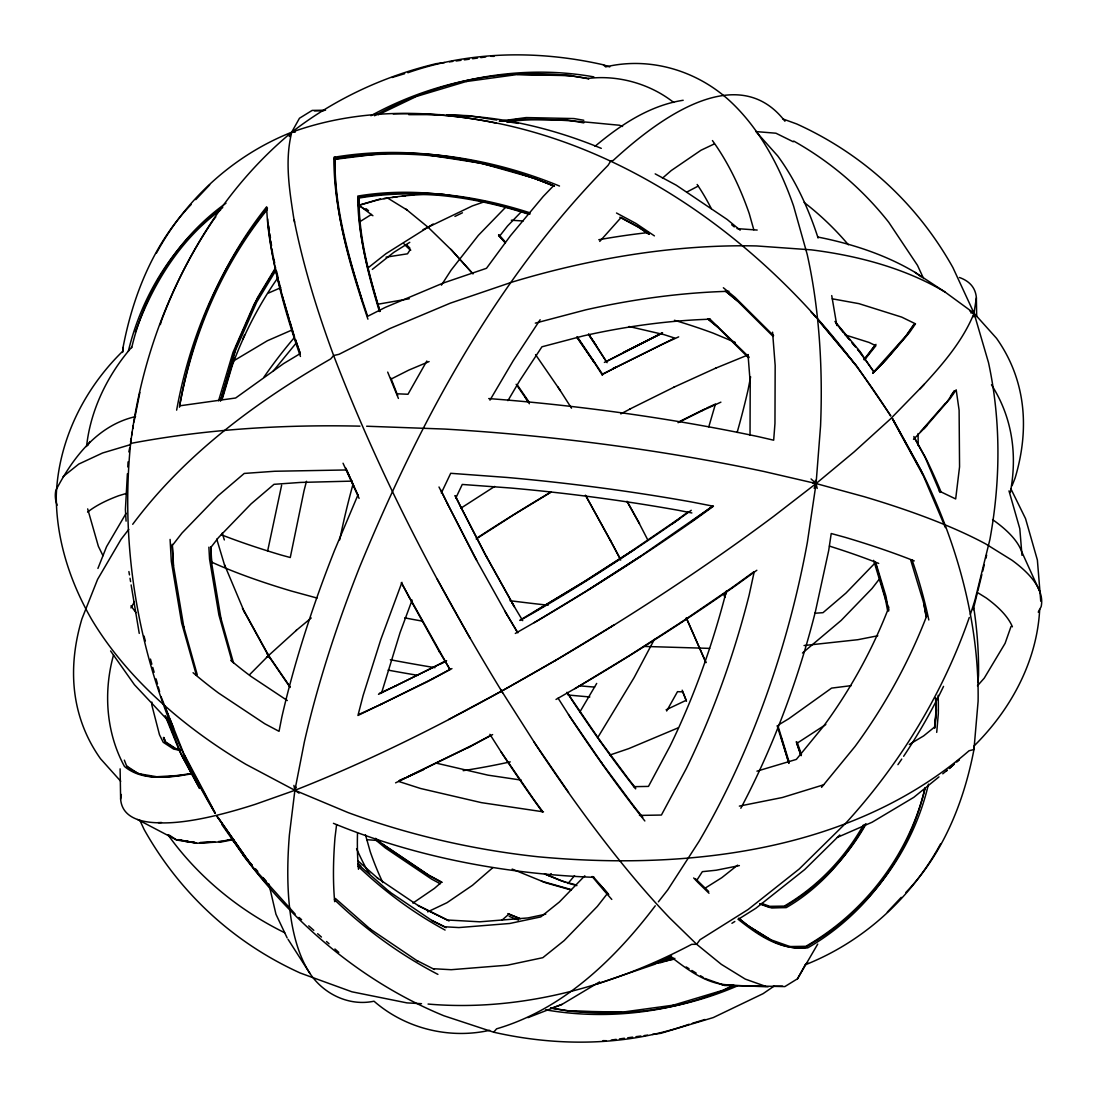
<?xml version="1.0" encoding="UTF-8"?>
<svg xmlns="http://www.w3.org/2000/svg" width="1097" height="1097" viewBox="0 0 1097 1097"><rect width="100%" height="100%" fill="white"/><g stroke="black" fill="none" stroke-linecap="round" stroke-linejoin="round"><path stroke-width="1.5" d="M750.033 435.18L750.211 382.661L748.017 354.496M191.111 204.563C153.813 243.301 133.011 295.244 123.042 347.475L122.974 350.999C83.866 389.078 58.278 440.871 56.262 495.789C56.249 539.491 69.934 581.602 91.558 619.27A502.577 310.273 9.1 0 0 245.81 764.28L294.887 790.306L347.955 812.534A502.577 310.273 9.1 0 0 538.229 856.784C686.832 870.552 852.259 852.067 969.049 750.759L973.958 749.525L978.099 701.394A502.577 357.965 46.4 0 0 923.304 474.631L892.533 418.78M127.403 473.753L125.415 509.365L126.073 521.13M127.787 466.965L128.061 461.878M658.392 901.816L667.716 889.914L698.967 841.495A502.577 253.818 -75.9 0 0 807.392 542.137L816.072 483.558L820.556 425.993A502.577 253.818 -75.9 0 0 807.173 254.285L793.597 206.071A502.577 253.818 -75.9 0 0 728.778 99.978C695.704 70.153 649.301 56.564 605.654 66.903L603.336 64.805C539.025 50.16 470.448 50.791 407.865 72.745M122.617 352.452L123.042 347.475M934.603 727.174L936.125 709.567L935.508 697.651M934.726 728.285L936.331 709.759M936.715 732.385L938.319 713.749A479.732 341.688 46.4 0 0 938.154 695.279M977.934 682.197L978.524 675.423A479.732 341.688 46.4 0 0 973.821 608.012M784.945 121.246C736.498 58.319 654.648 122.329 613.045 160.587L610.906 160.765L608.067 165.332C496.447 278.487 419.685 421.221 359.61 567.108A502.577 167.868 -64.7 0 0 304.376 741.86L294.887 790.306L289.389 834.954A502.577 167.868 -64.7 0 0 309.916 973.409C323.738 994.197 349.257 1006.484 374.008 1001.204C405.3 1028.547 449.167 1039.38 489.66 1030.316M336.587 824.656L334.996 837.601A479.732 160.231 -64.7 0 0 334.667 901.679M86.567 446.506C90.448 409.867 107.712 374.817 131.709 347.159M1039.682 609.411C1037.022 661.532 1010.652 709.745 974.026 746.001L973.958 749.525C963.989 801.756 943.187 853.699 905.889 892.437M267.613 551.119L281.627 485.258M161.465 822.476L156.83 822.75A502.577 100.691 -31.7 0 1 120.629 799.11L121.328 794.502M959.395 277.486A502.577 100.691 -31.7 0 1 976.371 297.89L973.437 316.622M130.529 441.858L131.105 438.567M131.667 435.262L132.23 431.971M132.806 428.666L133.368 425.375M133.944 422.084L139.868 392.479M176.644 410.141C189.795 336.985 219.907 265.652 267.49 208.183M179.455 407.22C191.769 334.914 220.826 264.363 266.653 206.826C268.093 250.527 281.12 292.885 293.557 334.503L294.599 337.506L289.869 321.188M750.622 376.82L748.085 389.764A411.197 137.344 -64.7 0 1 737.129 432.465M113.512 655.101C103.269 691.974 106.08 732.755 124.496 766.488C143.117 781.928 169.487 777.142 191.495 773.33M128.843 451.937L129.761 447.576M754.105 572.236L749.141 595.095A479.732 242.286 -75.9 0 1 686.324 768.517L661.409 815.044L639.455 815.414M128.363 351.191C141.87 294.599 174.958 241.34 222.746 207.539M131.695 347.749C144.996 290.856 178.071 237.267 225.968 203.219M925.1 787.577C910.044 853.987 866.945 913.774 807.79 947.835C781.462 951.126 758.37 934.041 738.857 918.477M928.446 784.136C913.705 848.242 872.554 905.546 816.771 940.417M973.204 609.754L977.441 592.503L986.258 597.975A479.732 106.354 6.5 0 1 1012.408 626.812M977.852 590.885L981.856 574.609M982.651 571.359L984.256 564.859M985.86 558.346L986.656 555.096M381.564 692.947L400.076 632.612L412.102 600.1M160.327 324.602L161.766 319.748C189.095 247.853 232.194 181.43 291.788 132.189C334.407 99.128 383.854 76.146 436.249 63.667L444.587 62.543M218.564 400.789L232.989 352.398L254.161 304.143L275.484 268.847M222.362 397.114L232.564 362.874M222.129 399.486L232.139 365.877A411.197 342.991 76.4 0 1 277.418 278.432M708.785 426.843L715.436 404.053L706.605 408.084M1011.036 626.483L1005.085 643.377L984.256 678.124L977.454 685.803M401.955 582.329L380.824 639.482L363.148 695.402L357.951 715.463L427.46 681.69L451.937 668.594M97.921 568.438L106.574 546.635L126.1 513.327M158.174 822.668L159.175 822.832A502.577 100.691 -31.7 0 0 255.478 804.252L294.887 790.306L296.121 787.207M1012.065 485.697L1015.082 478.1A502.577 267.545 -20.5 0 0 996.501 338.274L974.054 313.248L944.915 291.939L915.145 272.399A479.732 255.382 -20.5 0 0 817.855 237.048M814.166 488.316L816.072 483.558L854.097 451.923L890.394 419.013L924.373 384.156M358.088 494.61L334.516 550.461A479.732 160.231 -64.7 0 0 281.792 717.273L279.036 731.329L264.802 723.773L218.577 693.057A479.732 296.163 9.1 0 1 193.072 672.722M724.582 596.891L726.488 592.38M135.342 332.103C152.277 284.959 179.647 239.914 220.579 210.034M233.058 361.242L234.429 358.116M242.67 339.357L244.727 334.654M441.323 493.033L450.702 473.301L506.841 477.442A479.732 106.354 6.5 0 1 691.741 502.001L713.42 506.238L695.58 519.155A479.732 96.111 -31.7 0 1 538.805 619.97L515.316 633.449M455.708 498.257L462.262 484.449L510.695 488.014A434.042 96.221 6.5 0 1 677.987 510.228L691.864 512.943M135.548 416.613C97.66 425.142 72.813 457.668 55.837 490.4A502.577 111.414 6.5 0 0 57.113 505.196M87.733 445.492L89.803 441.584M1038.242 612.153L1041.163 606.6A502.577 111.414 6.5 0 0 1011.955 560.21L985.778 543.961A502.577 111.414 6.5 0 0 864.134 496.68L816.072 483.558L763.8 471.449A502.577 111.414 6.5 0 0 444.655 429.064L366.645 426.226M654.388 639.345L634.08 677.672L597.55 737.883M704.754 978.401L724.335 985.367L784.849 986.587L797.533 978.757L805.212 964.812L807.666 962.535M289.251 136.535L299.467 118.243L312.151 110.413L325.548 110.207M797.533 978.757L817.718 944.092M130.927 607.903L134.369 602.02M426.815 361.023L407.988 394.262L397.114 393.796M489.961 400.158L513.108 360.899L540.135 319.748M507.925 400.652L519.772 380.563L541.932 346.803L583.357 335.888A434.042 231.056 -20.5 0 1 710.102 319.2M579.764 712.131L596.686 683.431M666.674 710.993L677.507 691.659L682.745 691.892L686.475 701.257M275.649 267.627L257.617 297.479L236.445 345.72L220.401 401.091L235.526 350.354L256.712 302.114L275.594 270.849M156.501 252.982C186.079 198.557 234.1 155.034 291.788 132.189C357.156 108.562 428.529 109.165 495.954 123.07M441.405 285.165L451.141 270.081L478.388 235.32L505.676 207.21M696.952 880.055L702.354 871.662L716.231 870.223L739.378 865.588M863.49 824.875C844.649 858.279 817.443 886.787 784.245 906.108L769.779 906.328L761.729 903.462M865.3 824.135C846.144 857.827 820.049 888.117 786.206 907.63L771.74 907.863L760.002 903.681M866.109 823.874C846.774 858.471 818.101 887.267 783.875 907.192L769.422 907.425L759.755 903.969M940.499 844.018C910.921 898.443 862.9 941.966 805.212 964.812M875.022 345.198L864.079 359.487M875.968 344.362L864.23 359.83M913.65 324.726L906.012 335.751L873.911 371.705L857.676 349.299M914.651 323.821L906.04 336.244L883.236 362.805L872.814 373.337M950.523 396.236L954.349 390.71M946.738 402.229L954.39 391.204M128.76 529.398L121.068 539.326L97.592 579.367L81.918 618.9A502.577 267.545 -20.5 0 0 100.499 758.726L120.697 781.242M132.71 524.297C184.611 454.638 255.944 401.927 330.677 358.925L333.639 355.524L339.042 354.304L389.86 328.565L450.346 303.142L512.505 281.97A502.577 267.545 -20.5 0 1 756.615 245.947L811.273 249.855A502.577 267.545 -20.5 0 1 944.915 291.939M879.177 579.271L872.046 588.486L841.166 620.422L802.483 653.03M499.382 236.404L507.568 225.955L521.432 211.666M655.266 905.807C614.622 959.491 562.665 1009.473 496.612 1028.821L493.664 1032.195L443.928 1015.781A502.577 419.219 76.4 0 1 253.681 868.742L217.069 816.346M215.807 216.891L213.654 219.551C168.348 286.18 140.608 363.628 130.625 443.435L130.365 444.669L102.597 452.979L78.778 464.072L63.105 476.605M266.873 210.076C221.553 266.201 192.688 335.161 179.579 405.835L235.636 398.005L283.657 363.56L300.194 353.604M273.18 371.143L296.423 342.758M821.543 787.344L855.043 746.454A479.732 391.314 -48.1 0 0 926.8 615.664M599.744 241.409L621.039 217.563L637.974 226.668L649.287 234.292M567.972 883.524L574.54 875.653M865.327 358.842L875.872 345.747L869.181 342.483L844.992 334.859M945.614 403.01L920.41 431.834M923.935 428.804L950.125 398.581L956.186 389.833L959.107 410.196L959.56 466.815L955.679 498.943L939.224 491.045M946.725 770.807L947.397 770.039L942.762 773.81M195.746 199.654L209.664 184.899M887.336 912.101L901.254 897.346M549.117 875.817L551.201 873.651M875.063 562.994L845.952 593.093L822.997 612.675L814.66 613.264M584.811 875.804L559.388 901.995L540.752 916.914L509.762 923.482L458.903 927.568L444.792 926.787L431.889 920.41M249.636 674.641L269.19 654.909M872.951 372.953L886.623 359.158L909.427 332.583L915.501 323.834L901.72 317.115L858.951 303.65L832.28 298.809M919.876 389.024C940.938 366.22 962.234 342.374 974.054 313.248L952.923 267.599A502.577 409.935 -48.1 0 0 796.71 123.961L782.819 118.915M913.499 439.335L927.322 425.156M839.781 835.009L804.691 869.564L755.86 908.275L739.145 918.765M266.516 657.405L296.451 630.268M949.234 768.572L954.253 764.115M956.762 761.894L959.272 759.659M949.481 768.27L954.445 763.869M956.927 761.675L959.409 759.481M595.054 146.285C620.504 124.88 649.712 105.435 683.184 100.266M662.492 178.153L671.268 170.542L701.01 150.234L714.257 143.954M492.759 867.713L472.492 885.293L447 902.694L427.665 911.868M501.864 920.26L508.912 914.144L519.525 918.491M296.053 630.542L311.219 617.981M926.348 787.139L938.977 776.882M599.648 981.87L561.966 1004.413L527.959 1017.646M367.646 268.189L385.966 253.681L433.15 224.035M372.308 269.396L393.727 252.42L409.771 242.341M737.637 865.122L721.799 877.682L705.083 888.186M815.359 480.335L816.072 483.558L773.851 516.207A502.577 100.691 -31.7 0 1 559.552 658.063L503.235 690.205L448.604 719.509M675.258 521.267L687.929 512.08M672.461 523.749L691.261 510.283M690.987 521.87L712.927 505.978M711.857 506.759L640.387 556.357L587.827 590.159M731.685 587.855L753.625 571.962M756.834 570.262L736.279 585.154A479.732 96.111 -31.7 0 1 579.504 685.954L556.014 699.447M825.835 724.514L796.806 743.396L801.112 755.723M774.304 985.984L763.059 993.676L713.297 1017.563L660.751 1033.333L652.413 1034.457M686.791 192.071L697.966 186.216M629.472 552.477L675.642 520.993M679.852 518.552C628.046 554.753 575.102 589.391 520.047 620.463M681.086 622.356L732.069 587.581M412.897 903.092L434.426 888.392L441.474 882.276L429.571 875.886L383.497 844.855L375.585 838.341M460.685 508.322L494.692 486.437M476.167 538.97L515.083 513.945M581.917 583.056L629.87 552.189M634.066 549.762L586.511 580.34L520.129 620.052M640.785 556.083L588.225 589.871L534.212 622.671M611.139 626.702L613.963 624.892M628.526 656.143L681.484 622.068M359.665 221.827L371.417 214.45M731.932 923.304L734.825 921.494M817.567 939.923L805.459 947.397C779.775 950.674 757.081 934.287 737.938 919.163M514.685 514.232L551.188 492.059M533.403 612.469L582.315 582.768M554.959 660.764L611.536 626.428M574.91 688.669L628.924 655.869M778.596 724.87L788.77 718.741L831.595 688.107L851.286 685.639M233.071 361.215L267.38 340.742L291.692 330.142M909.29 744.479L923.66 735.895L934.987 726.708L936.372 710.582L935.714 698.035M555.356 660.49C471.518 709.389 385.321 754.777 294.887 790.306L293.914 785.411M604.378 362.408L662.053 332.83M602.239 374.242L674.737 338.068L664.11 334.654L629.061 326.495M602.034 374.721L614.896 367.852M620.806 413.884L630.556 408.756M441.419 663.164L445.697 660.874M446.616 660.751L378.492 694.346M432.053 678.974L449.948 669.417L439.211 651.371M472.752 744.973L490.647 735.401M468.145 747.674L492.622 734.592M391.149 379.041L408.811 370.1L429.105 361.571M623.37 352.411L662.615 332.926M661.985 333.282L606.353 361.599L588.595 334.516M612.675 368.661L616.02 367.001M614.018 368.235L661.313 344.787M629.678 409.14L674.532 386.912M679.646 421.467L705.11 408.824M678.042 422.688L702.011 410.785M394.989 686.215L442.297 662.78M440.281 664.014L443.641 662.341M380.741 704.466L432.931 678.604M473.63 744.589L407.412 776.841M471.614 745.823L395.592 782.847M422.989 229.657L472.382 205.907L485.203 201.491M454.94 216.411L462.44 212.804M671.693 956.063L654.182 964.482L596.974 984.009M370.923 115.72C436.647 79.615 514.767 65.107 588.746 78.6M374.543 115.747C440.637 79.121 519.155 63.544 593.847 76.886M378.122 114.842L416.435 96.454L466.595 81.397M733.303 985.298L722.978 990.262L672.818 1005.305M733.701 985.929C675.423 1012.257 608.602 1020.759 545.566 1009.83M737.458 985.888C679.29 1011.091 613.154 1019.401 550.667 1008.102M660.435 345.171L678.686 336.861M673.654 387.296L716.327 367.879M701.12 411.169L720.894 402.16M379.397 693.318L395.88 685.831M358.774 714.49L381.633 704.082M399.623 780.392L404.299 778.267M399.281 780.749L423.661 769.641M268.669 292.968L280.805 287.675M837.395 837.368L872.074 822.243L913.774 797.354L925.086 788.167C909.056 854.248 864.889 912.594 805.815 946.3L789.826 946.546M666.085 709.814L686.187 700.297L682.183 690.191M678.303 727.791L628.828 748.593L609.685 755.106M715.436 368.263L748.017 354.934M551.064 1008.308L561.966 1004.413M823.628 784.808L782.339 797.519L739.351 806.103M391.972 77.517L404.683 73.691M672.914 957.695L659.462 961.178M674.902 958.38L660.284 962.768L651.892 963.893M673.435 959.368L655.17 962.919M689.135 1024.255C626.552 1046.209 557.975 1046.84 493.664 1032.195M692.317 1023.309L705.028 1019.483M126.854 493.293L118.805 495.693A479.732 106.354 6.5 0 0 87.595 512.107M357.91 205.441L380.412 198.927M358.212 205.605L377.779 199.928A411.197 292.872 46.4 0 1 444.847 194.526M535.309 323.135L585.812 309.834A479.732 255.382 -20.5 0 1 728.929 291.295M545.771 914.158L527.986 917.928L479.8 921.809L447.562 920.013L418.053 905.409M386.048 257.151L407.522 253.805L410.127 249.773L404.025 243.822M377.697 304.267L409.304 298.741M756.944 771.177L796.353 759.398L823.82 725.857A434.042 354.043 -48.1 0 0 888.899 607.135M877.806 635.766L857.84 639.702L804.046 645.543M192.921 773.604C171.187 777.293 145.188 781.832 126.854 766.584L124.345 760.139M219.907 841.701L232.893 839.013M227.161 840.343L232.098 839.397M233.606 839.589L222.266 841.783L197.474 843.223L178.4 839.671L181.677 840.22M449.523 61.871L452.814 61.418M456.105 60.979L461.055 60.308M464.346 59.869L469.283 59.197M472.574 58.744L477.51 58.072M480.801 57.634L485.738 56.962M466.129 81.548L518.552 74.363L571.414 75.46M499.286 121.219L526.135 117.571L573.964 118.558L583.81 120.272M502.687 121.287L519.471 119.025L567.286 120.012L583.796 122.878M506.814 121.89C544.318 116.597 582.123 121.945 619.421 125.223L622.575 126.47M673.297 1005.167L620.875 1012.339L568.013 1011.256M611.262 1040.038L616.199 1039.366M619.49 1038.928L624.426 1038.256M627.717 1037.803L632.654 1037.131M635.945 1036.692L640.895 1036.021M644.186 1035.582L647.477 1035.129M588.349 78.408C618.242 74.829 650 83.783 673.668 102.432M408.77 114.664L440.281 114.623M333.68 159.271C407.536 146.381 484.38 158.023 553.601 185.695L543.234 196.445L510.448 235.759L486.492 268.299L443.065 283.095L385.335 307.366L367.66 316.306C350.464 264.98 333.68 211.954 333.899 157.31C408.139 144.694 485.272 157.611 554.424 186.147M335.12 159.298L377.752 154.005M383.758 198.516L387.104 198.091M392.123 197.474L397.155 196.843M402.174 196.226L405.52 195.801M410.539 195.184L413.884 194.772M181.526 775.305L156.734 776.745L138.387 773.659L126.813 766.104M200.244 842.482L210.446 841.989M218.577 841.509L222.225 841.303M196.473 843.058L176.768 840.055L137.605 819.514M199.819 842.866L214.889 841.989M633.545 786.672L648.464 786.412L669.952 746.289A434.042 219.208 -75.9 0 0 726.365 590.995M314.482 110.866L323.903 110.715M670.473 956.461C688.436 970.324 709.211 986.313 733.015 984.763M724.335 985.367L733.934 985.229M722.018 984.928L768.092 986.834M773.097 986.285L782.518 986.134M295.162 132.216L291.788 132.189C284.603 160.231 289.334 189.301 293.639 217.398C302.799 264.555 317.019 310.492 333.639 355.524C378.712 473.109 436.908 585.359 502.591 692.687M359.967 426.157C283.191 424.429 206.003 429.146 130.625 443.435C117.653 571.66 148.465 703.054 215.122 813.179M352.247 481.117L300.674 482.419L274.003 484.326L251.048 503.907L218.454 537.612L210.871 547.403L211.762 563.419M709.704 648.382L644.09 646.421M490.674 56.29L494.034 56.358M517.592 74.569L570.454 75.666L588.774 78.847M446.918 114.76L468.652 115.692M393.22 113.869C599.894 108.411 784.396 246.976 890.517 415.832M447.096 115.24C499.944 115.679 552.559 128.267 601.279 148.356M621.821 1012.133L568.959 1011.05L550.639 1007.855M602.966 1040.642L606.326 1040.71M433.411 968.72L451.182 969.707L507.39 965.195L542.823 957.681L564.119 940.623L597.33 906.41L607.642 893.26L598.962 883.606M421.522 1003.686L406.905 1002.877L351.904 991.798L300.29 973.039A502.577 409.935 -48.1 0 1 144.077 829.401L139.854 820.268M428.063 1004.057C519.416 1011.914 611.248 986.861 691.659 944.339L696.677 944.284L721.305 964.332L745.247 979.086L765.775 986.395M511.339 220.223L523.146 221.004M594.094 877.339C505.073 873.925 415.982 857.306 333.433 823.326M737.074 228.615L757.177 230.055M366.851 839.699L377.107 840.439M812.712 483.16L816.072 483.558L817.183 488.453M970.735 312.837L974.054 313.248L988.507 362.613A502.577 409.935 -48.1 0 1 989.892 539.532L974.972 600.073A502.577 409.935 -48.1 0 1 970.365 614.306M521.24 780.104L487.973 775.154L436.222 763.128M543.495 811.862L481.432 802.647L420.549 788.482L398.65 781.448M470.298 115.953L496.804 120.067M500.122 120.588L503.427 121.109M506.745 121.616L518.332 123.413M428.2 155.02L481.364 163.275L535.35 178.55L553.875 186.12M179.346 749.306L176.027 748.744L165.551 741.901L163.782 737.376M180.744 750.019L176.069 749.237L165.126 742.23L163.371 737.719M180.347 750.266L173.71 749.141L163.234 742.299L159.49 734.784L151.907 705.412L151.852 702.094M184.968 840.768L188.245 841.33M191.536 841.879L194.813 842.427M317.074 598.057L291.404 591.05A411.197 91.161 6.5 0 1 211.241 561.952M530.235 212.914C475.179 195.033 415.996 187.354 358.637 197.433C358.075 236.362 368.277 274.469 379.411 311.479M529.906 214.148C474.713 196.281 415.544 186.38 357.8 196.075C357.649 235.526 368.688 273.989 379.919 311.479M528.507 214.176C474.137 196.596 415.736 188.341 359.034 198.063C358.664 236.637 368.962 274.36 379.96 311.027M576.501 885.087L561.253 880.781L544.469 873.911M567.094 882.852L576.857 885.622M541.438 881.152L571.482 889.653M571.18 889.996L545.662 882.77L512.162 869.071M603.336 64.805L609.754 66.917M789.977 946.546L770.245 939.567L747.386 925.484M559.497 186.037C488.933 157.049 410.251 145.161 334.736 158.667C333.982 213.805 350.546 267.407 367.92 319.172M544.88 873.98L565.462 882.386M507.815 913.582L520.335 918.71M509.159 916.324L518.428 920.109M735.223 342.374L713.173 333.145A411.197 253.86 9.1 0 0 674.436 320.283M793.282 141.787L775.936 133.217L755.956 131.585L777.732 155.952A479.732 242.286 -75.9 0 1 818.088 238.035M449.071 920.986L418.903 906.081L377.313 877.943M446.122 927.678L432.739 921.069L388.887 891.408M417.134 960.67L434.467 969.474M655.197 173.875L676.218 185.174L727.146 219.455L740.146 230.164M616.5 213.01L636.027 223.5L654.415 235.882M619.846 217.233L638.838 227.449L648.738 234.114M442.146 882.331L428.694 875.104L382.634 844.073M440.267 883.757L431.519 879.054L385.445 848.022L376.216 840.425M284.699 932.724C238.666 910.153 197.748 876.489 167.923 834.735M969.638 310.78L974.054 313.248L974.122 316.622M387.762 198.118L407.357 210.199M359.514 205.646L372.911 215.739M358.006 205.043L365.616 209.733M770.574 939.635L747.729 925.553L738.761 918.258M686.187 966.951L689.039 968.706M691.905 970.475L696.184 973.108M700.476 975.754L703.328 977.509M169.048 835.009L176.768 840.055M287.318 700.53L251.062 676.451A434.042 267.956 9.1 0 1 230.795 660.408M369.62 928.624L417.998 961.342M294.887 790.306L299.056 793.172M915.145 272.399L921.192 276.814M405.383 208.663L428.296 227.449M365.973 208.636L368.537 210.72M731.699 224.775L734.304 226.914M723.362 287.757L735.059 297.383L773.618 335.696M725.309 290.924L737.019 300.551L773.166 336.477M725.844 291.432L737.883 301.332M709.608 318.788L749.114 357.156M707.606 318.692L716.835 326.303L748.648 357.91M708.114 319.186L717.699 327.084M357.841 860.734L378.177 878.601M358.02 864.271L389.75 892.067M335.394 898.457L370.471 929.282M295.175 914.062L250.87 864.916L216.891 816.278M299.028 917.435L301.593 919.697M308.723 925.868L313.811 930.338M317.623 933.698L321.435 937.044M326.508 941.514L329.059 943.749M334.928 949.001L338.781 952.388M811.067 478.936L816.072 483.558M427.446 226.626L451.594 250.157L472.985 273.948M406.37 244.645L409.867 248.059M405.479 245.042L410.758 250.198M695.58 878.862L708.689 891.504M708.991 893.246L698.007 882.55A479.732 108.644 61.1 0 1 693.674 877.957M811.094 312.055L814.687 315.621M168.28 720.825L134.424 684.72L110.591 650.96M231.92 839.452L236.417 844.306M498.902 234.758L504.579 241.079M498.545 235.115L505.36 242.698M498.724 235.553L505.415 242.999M450.99 249.389L472.396 273.194M608.739 894.59L593.216 876.681M252.118 865.039L244.151 856.085L232.495 839.397M255.532 868.879L257.809 871.429M243.301 855.427L251.762 864.943M262.965 877.531L266.338 881.302M834.94 321.462L859.87 351.355L873.651 371.801M835.736 322.998L849.997 340.097M852.191 342.73L855.482 346.666M840.137 328.538L843.387 332.432M845.554 335.038L848.817 338.932M852.067 342.826L855.317 346.734M857.484 349.326L861.817 354.523M817.951 319.542L856.702 366L890.791 415.749M813.823 314.839L815.976 317.417M818.129 320.009L855.838 365.219M628.773 779.446L635.712 788.044M633.778 806.144L642.787 817.306M599.401 739.844L629.376 780.214M601.321 762.388L634.381 806.926M533.855 799.672L542.494 811.286M218.097 817.443L251.734 865.574M221.676 824.286L246.112 859.253A479.732 400.158 76.4 0 0 264.884 881.7M588.787 334.695L595.945 345.13M577.228 336.683L602.664 374.434M577.283 337.684L594.739 363.121M576.899 337.232L594.135 362.339M535.555 354.646L560.402 390.751M517.427 385.129L528.905 401.872M516.152 384.279L527.273 400.405M600.004 740.626L566.971 692.289M568.507 714.586L601.91 763.155M534.17 742.216L568.548 792.308M501.055 751.87L534.458 800.453M267.599 654.045L289.91 686.599M266.736 653.264L290.143 687.435M288.045 939.306L309.916 973.409M607.107 362.682L593.395 341.194A479.732 108.644 61.1 0 0 588.582 333.954M592.188 359.172L602.459 375.256M557.852 386.816L571.496 408.18M524.723 396.47L529.371 403.751M567.56 693.043L572.277 700.53A434.042 98.291 61.1 0 0 635.616 788.88M558.085 698.186L571.057 718.521A479.732 108.644 61.1 0 0 644.844 820.967M500.643 689.519L536.735 746.152A502.577 113.814 61.1 0 0 669.719 917.997L696.677 944.284L700.023 939.718L748.099 909.523L799.247 868.975L846.048 822.887A502.577 409.935 -48.1 0 0 969.282 617.46M489.893 734.318L503.605 755.806A479.732 108.644 61.1 0 0 542.535 812.15M512.052 602.884L522.707 620.641M506.663 614.087L517.839 632.832M504.716 610.919L517.373 632.229M449.921 669.513L401.255 582.713M627.251 501.535L639.496 523.571M626.936 501.302L639.181 523.338M585.757 495.583L620.285 558.73M585.414 495.213L610.576 540.574M486.424 556.426L514.013 606.051M514.52 607.08L484.476 553.258L454.94 495.652M507.184 615.115L474.219 556.069L438.992 486.999M437.319 579.298L469.777 637.782M408.715 596.535L439.719 652.4M913.856 436.524L926.211 458.971A479.732 341.688 46.4 0 1 940.897 491.621M914.35 437.799L924.264 455.803M892.547 418.615L921.096 470.435L945.395 527.602M892.286 418.697L922.659 474.548M244.384 611.523L269.56 657.213M242.437 608.355L269.807 658.241M215.369 813.192L184.323 754.667M215.135 813.426L186.476 760.482L160.998 696.581M181.704 754.818L191.248 772.453M199.544 788.208L179.757 751.651L165.181 715.669M199.544 788.441L181.965 755.956L166.497 717.273M638.673 522.309L647.874 540.094M610.069 539.546L620.683 560.101M460.507 506.348L486.931 557.454M447.521 503.893L476.688 560.279M402.256 584.098L409.236 597.563M1010.858 488.741L1025.544 518.634L1037.378 560.019L1040.738 601.211M102.981 555.699L98.373 546.32L87.678 508.898M723.444 593.998L725.048 597.399M455.447 495.817L461.014 507.376M440.939 490.167L448.042 504.922M358.129 495.433L345.678 467.925M359.103 498.367L343.046 463.236M287.14 937.894L275.964 914.254L268.888 883.99M923.605 278.583L917.476 265.337L888.762 222.307A479.732 391.314 -48.1 0 0 793.707 141.06M1039.887 591.804L1021.609 551.462A479.732 106.354 6.5 0 0 992.552 519.594M686.297 617.844L705.796 662.19M686.448 618.31L705.961 662.684M398.403 398.417L387.694 372.102M354.262 487.315L346.625 469.955L274.703 471.257L244.233 473.438L217.974 495.83L181.951 533.087L172.394 545.415L173.518 565.586M924.017 454.775L940.033 492.457M224.515 564.763L244.631 612.551M165.428 708.018L168.581 715.793M169.843 718.905L173.614 728.23M390.847 378.026L397.663 395.469M163.755 737.664L165.592 742.395M797.094 742.107L801.454 754.585M796.203 741.791L800.714 754.667M778.006 726.077L789.292 762.58M777.142 725.734L788.77 762.58M300.167 353.179L295.23 339.083L300.235 353.591M300.455 356.456C285.22 312.878 272.783 268.025 267.737 222.019L267.682 218.947M910.633 559.881L923.866 603.583L926.238 616.733M875.749 562.555L885.937 596.192L888.625 611.125M875.036 561.609L888.844 609.877M873.651 560.334L885.704 600.169M222.211 533.101L224.337 539.943M216.74 539.08L224.762 565.778M780.927 736.567L788.839 763.375M362.271 300.907C348.133 254.175 333.899 206.25 335.092 156.94M281.806 294.133L288.909 318.226M1008.993 490.866L1019.812 528.727L1021.979 555.301M220.881 618.201L233.524 662.999M232.043 661.491L218.92 615.033L209.554 559.1L208.883 547.17M183.624 626.264L197.241 674.724M196.445 675.409L181.677 623.096L171.31 561.28L170.09 539.422M143.954 635.999L145.353 640.95M150.467 659.091L151.839 664.151M152.744 667.387L154.129 672.255M156.062 678.892L157.461 683.842M158.242 686.859L159.614 691.713M753.804 229.808L749.237 213.572A479.732 242.286 -75.9 0 0 712.433 140.567M365.466 834.776L370.251 851.766A434.042 219.208 -75.9 0 0 382.826 882.564M273.222 256.465L274.716 263.019M276.581 271.206L278.076 277.76M278.816 281.038L281.435 292.501M923.619 602.555L926.129 616.514M885.457 599.14L887.473 609.987M831.732 295.587L836.833 325.507M221.128 619.352L211.502 562.267L210.651 546.923M183.885 627.402L173.271 564.448L172.133 544.263M128.898 571.564L129.46 574.91M130.022 578.256L130.584 581.602M131.133 584.934L139.25 633.394M294.229 219.962L294.545 222.184M268.792 225.968L269.396 230.411M269.862 233.812L270.452 237.72M270.918 241.079L271.535 245.673M272.001 249.06L272.728 254.134M772.576 332.158L775.168 365.466L774.962 423.511L773.673 440.199L758.507 436.688A479.732 106.354 6.5 0 0 488.727 398.568M976.371 297.89L976.687 316.512M120.108 768.846L120.629 799.11M918.079 433.562L918.175 445.519M598.797 239.736A479.732 255.382 -20.5 0 1 648.56 232.523M991.469 384.814A479.732 255.382 -20.5 0 1 1010.323 492.484M510.256 761.867A434.042 231.056 -20.5 0 1 463.153 770.656M611.783 899.417A479.732 108.644 61.1 0 1 592.147 876.476M943.543 686.379A479.732 391.314 -48.1 0 1 903.64 756.286M901.748 759.083A479.732 391.314 -48.1 0 1 897.922 764.664M263.979 377.066A411.197 335.408 -48.1 0 1 293.612 338.452M804.156 202.451A434.042 354.043 -48.1 0 1 848.365 244.768M367.948 871.484A411.197 207.676 -75.9 0 1 356.58 848.667M697.144 184.474A434.042 219.208 -75.9 0 1 711.377 208.745M306.488 481.281A434.042 219.208 -75.9 0 0 303.979 490.976L290.266 557.523L281.12 555.027A434.042 96.221 6.5 0 1 221.347 534.774M914.24 560.91A479.732 106.354 6.5 0 0 845.156 537.338L831.224 533.526L828.701 550.516L815.373 611.742A479.732 242.286 -75.9 0 1 740.832 808.256M829.442 546.114A434.042 96.221 6.5 0 1 878.697 563.419M589.843 696.952A479.732 106.354 6.5 0 1 568.027 694.991M418.19 675.409A479.732 106.354 6.5 0 1 388.119 670.13M594.615 687.092A434.042 96.221 6.5 0 1 579.312 685.803M435.002 667.675A434.042 96.221 6.5 0 1 390.313 659.736M195.115 842.578A474.946 95.165 -31.7 0 1 191.495 842.29M188.067 841.852A474.946 95.165 -31.7 0 1 184.858 841.262M181.869 840.521A474.946 95.165 -31.7 0 1 179.085 839.658M477.181 537.887A434.042 86.965 -31.7 0 1 550.42 492.32M339.713 539.847A411.197 207.676 -75.9 0 1 353.001 484.284M548.13 605.215A434.042 96.221 6.5 0 1 510.009 600.703M421.55 620.984A411.197 91.161 6.5 0 1 404.683 617.872M369.744 873.473A411.197 342.991 76.4 0 1 367.18 871.32M360.831 865.862A411.197 342.991 76.4 0 1 358.321 863.627M445.094 930.064A434.042 362.051 76.4 0 1 358.02 866.219M437.922 974.383A479.732 400.158 76.4 0 1 334.407 899.636M135.932 612.592A479.732 296.163 9.1 0 1 130.982 605.846M358.486 869.304A434.042 144.969 -64.7 0 1 357.512 833.021M912.06 559.923A479.732 341.688 46.4 0 1 928.816 619.983"/></g></svg>
